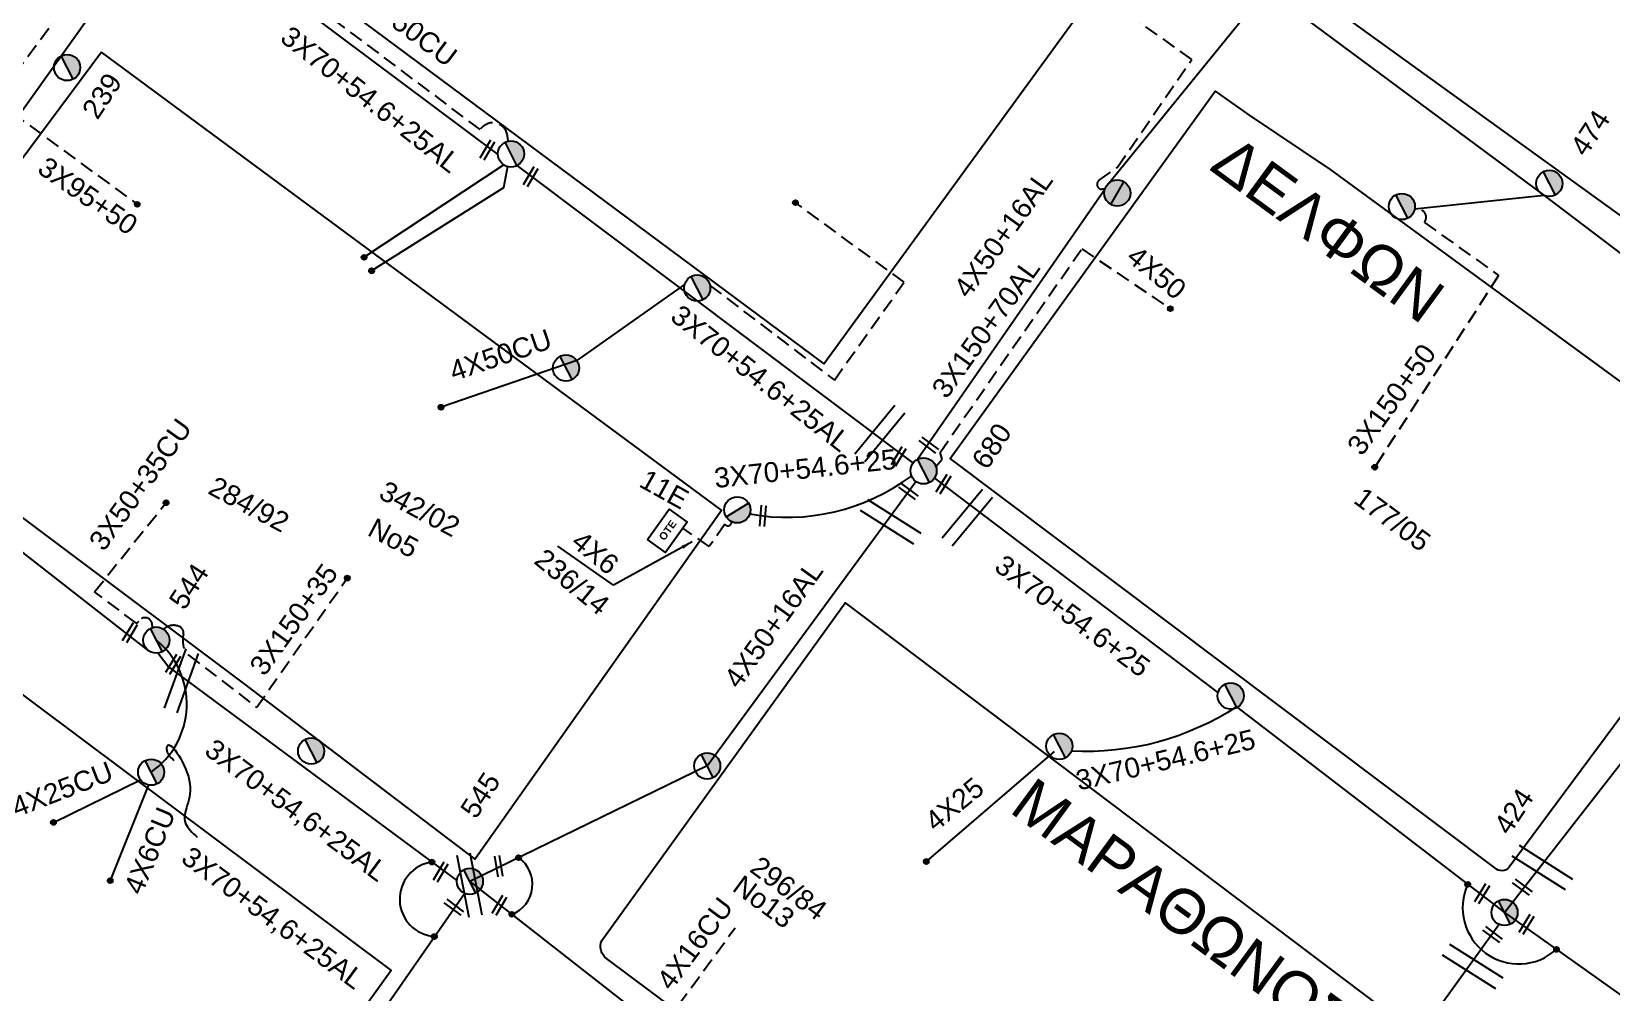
# Model space of a CAD drawing. Header units: millimetres. Extents: x 918 to 3138, y 719 to 1759.
# Drawn here: x 2153.6 to 2295.9, y 974.3 to 1060.8 of the extents above; entities that cross this region are included whole.
import ezdxf

# ---------------------------------------------------------------- set-up
doc = ezdxf.new("R2010")
doc.units = ezdxf.units.MM
doc.header["$LTSCALE"] = 0.5
doc.linetypes.add('DASHED', pattern=[19.05, 12.7, -6.35])
for name, color, linetype in [('Pillar OTE', 7, 'Continuous'), ('Άγνωστα', 7, 'Continuous'), ('Γέφυρες', 7, 'Continuous'), ('Γυμνά εναέρια ΧΤ (3Φ)   3x50+35CU', 7, 'Continuous'), ('Γυμνά εναέρια ΧΤ και ΦΟΠ (3Φ)   4x50+16AL', 7, 'Continuous'), ('Επιγραφές - Σχήματα', 7, 'Continuous'), ('Καλώδια ΧΤ   3x150+50CU', 7, 'DASHED'), ('Καλώδια ΧΤ   3x150+70AL', 7, 'DASHED'), ('Καλώδια ΧΤ   3x150AL+50XLPE', 7, 'DASHED'), ('Καλώδια ΧΤ   4x25CU', 7, 'DASHED'), ('Καλώδια ΧΤ   4x50CU', 7, 'DASHED'), ('Καλώδια ΧΤ   4x6CU', 7, 'DASHED'), ('Μηχανική τομή', 7, 'Continuous'), ('Στύλος Ξύλινος', 7, 'Continuous'), ('Στύλος Ξύλινος @ 1', 7, 'Continuous'), ('Στύλος ΦΜ', 7, 'Continuous'), ('Στύλος ΦΜ @ 1', 7, 'Continuous'), ('Συνδέσεις', 7, 'Continuous'), ('Συνεστραμμένα ΧΤ   3x70+54.6+25 AL', 7, 'SYN_LINE'), ('Τομή', 7, 'Continuous'), ('Υπόβαθρο ΔΕΗ', 7, 'Continuous'), ('Υπόγεια καλώδια Παροχών ΧΤ   4x16CU', 7, 'DASHED'), ('Υπόγεια καλώδια Παροχών ΧΤ   4x25', 7, 'DASHED'), ('Υπόγεια καλώδια Παροχών ΧΤ   4x6', 7, 'DASHED')]:
    doc.layers.add(name, color=color, linetype=linetype)
doc.styles.add('arial', font='ARIAL.TTF')
doc.styles.get("Standard").update_dxf_attribs({"font": 'ARIAL.TTF'})
doc.linetypes.add('SYN_LINE', pattern='A,0.5,-0.0001,["/\\/\\/\\/",Standard,S=0.1,R=0,X=0,Y=-0.05],-0.25', length=0.7501)
doc.dimstyles.new('ISO-25', dxfattribs={"dimtxt": 2.5, "dimasz": 2.5, "dimexe": 1.25, "dimexo": 0.625, "dimtad": 1, "dimtxsty": 'Standard', "dimcen": 2.5, "dimadec": 0, "dimazin": 0, "dimtfac": 1, "dimtmove": 0, "dimatfit": 3, "dimfxl": 1, "dimarcsym": 0})

# ---------------------------------------------------------------- blocks, each defined once
blk = doc.blocks.new('ΜΗΧΑΝΙΚΗ ΤΟΜΗ')
at = {"layer": 'Μηχανική τομή', "ltscale": 40}
for p, q in [((-1.89, 0.78), (1.89, 0.78)), ((1.89, 0), (-1.89, 0))]:
    blk.add_line(p, q, dxfattribs=at)
blk = doc.blocks.new('ΤΟΜΗ')
at = {"layer": 'Τομή', "ltscale": 40}
for p, q in [((-5.68, 0), (5.68, 0)), ((5.68, -2.33), (-5.68, -2.33))]:
    blk.add_line(p, q, dxfattribs=at)
blk = doc.blocks.new('ΥΠΑΡΧΩΝ ΤΣΙΜΕΝΤΕΝΙΟΣ ΣΤΥΛΟΣ')
at = {"layer": 'Στύλος ΦΜ'}
blk.add_hatch(color=7, dxfattribs=at).paths.add_polyline_path([(-1.29, -2.28, 0.574793), (2.62, 0, 0.268822), (1.3, 2.27)])
at = {"layer": 'Στύλος ΦΜ', "color": 7}
blk.add_line((-1.29, -2.28), (1.3, 2.27), dxfattribs=at)
blk.add_circle((0, 0), 2.62, dxfattribs=at)
at = {"layer": 'Στύλος ΦΜ', "flags": 4}
for tag, p in [('ΑΡΙΘΜΟΣ', (-4.68, 8.05)), ('ΤΥΠΟΣ', (-4.91, 3.03))]:
    blk.add_attdef(tag, p, '', height=4, dxfattribs=at)
blk = doc.blocks.new('ΥΠΑΡΧΩΝ ΞΥΛΙΝΟΣ ΣΤΥΛΟΣ')
at = {"layer": 'Στύλος Ξύλινος'}
h = blk.add_hatch(color=7, dxfattribs=at)
h.paths.add_polyline_path([(-2.62, 0, 0.270008), (-1.29, -2.28), (1.3, 2.27, 0.576266)])
h.paths.add_polyline_path([(-1.29, -2.28, 0.574793), (2.62, 0, 0.268822), (1.3, 2.27)])
at = {"layer": 'Στύλος Ξύλινος', "color": 7}
blk.add_line((-1.29, -2.28), (1.3, 2.27), dxfattribs=at)
blk.add_circle((0, 0), 2.62, dxfattribs=at)
at = {"layer": 'Στύλος Ξύλινος', "flags": 4}
for tag, p in [('ΑΡΙΘΜΟΣ', (-4.91, 8.6)), ('ΤΥΠΟΣ', (-4.85, 3.39))]:
    blk.add_attdef(tag, p, '', height=4, dxfattribs=at)
blk = doc.blocks.new('_ΣΥΝΔΕΣΗ')
at = {"layer": 'Συνδέσεις', "linetype": 'SYN_LINE', "ltscale": 40}
blk.add_hatch(color=256, dxfattribs=at).paths.add_polyline_path([(0.5, -0.01, 1), (-0.5, -0.01, 1)])
at = {"layer": 'Συνδέσεις'}
blk.add_circle((0, -0.01), 0.5, dxfattribs=at)
blk = doc.blocks.new('PILLAR ΟΤΕ')
at = {"layer": 'Pillar OTE', "ltscale": 40}
blk.add_lwpolyline([(-3.31, 2.02), (3.39, 2.02), (3.39, -1.99), (-3.31, -1.99)], close=True, dxfattribs=at)
at = {"layer": 'Pillar OTE', "insert": (-1.81, 0.71), "char_height": 1.3575, "width": 109.961, "attachment_point": 1}
blk.add_mtext('{\\fArial|b1|i0|c161|p34;OTE}', dxfattribs=at)

msp = doc.modelspace()

# ---------------------------------------------------------------- linework, layer by layer
at = {"layer": 'Άγνωστα', "color": 85, "linetype": 'DASHED', "ltscale": 0.2}
msp.add_lwpolyline([(2196.56, 1050.91), (2196.48, 1051.43, 0.68729), (2194.03, 1051.96), (2168.88, 1070.84), (2168.4, 1070.4, -0.768386), (2161.09, 1075.49, -0.299771)], format="xyb", dxfattribs=at)
at = {"layer": 'Άγνωστα', "color": 30, "linetype": 'DASHED', "ltscale": 0.2}
for points in [[(2163.11, 1071.77), (2150.39, 1054.56)], [(2150.39, 1054.56), (2163.15, 1045.23)]]:
    msp.add_lwpolyline(points, dxfattribs=at)
at = {"layer": 'Άγνωστα', "color": 85, "linetype": 'DASHED', "ltscale": 0.2}
msp.add_lwpolyline([(2214.72, 1037.93), (2225.92, 1029.4), (2232.21, 1038.22), (2222.42, 1045.37)], dxfattribs=at)
at = {"layer": 'Άγνωστα', "color": 27, "linetype": 'DASHED', "ltscale": 0.2}
for points in [[(2279.05, 1043.6), (2285.73, 1038.82), (2274.58, 1021.56)], [(2235.06, 1021.62), (2235.63, 1022.28), (2235.44, 1022.9), (2248.2, 1041.22), (2256.17, 1035.83)]]:
    msp.add_lwpolyline(points, dxfattribs=at)
at = {"layer": 'Άγνωστα', "color": 133, "linetype": 'DASHED', "ltscale": 0.2}
msp.add_lwpolyline([(2165.51, 1006.98), (2165.78, 1007.15, -0.267746), (2167.01, 1007.18, -0.347507), (2167.31, 1006.49, 0.254984), (2167.75, 1004.67), (2173.91, 999.95), (2182.06, 1011.58)], format="xyb", dxfattribs=at)
at = {"layer": 'Άγνωστα', "color": 133, "ltscale": 40}
msp.add_lwpolyline([(2162.54, 939.95), (2192.61, 983.2)], dxfattribs=at)
at = {"layer": 'Γέφυρες', "color": 7, "linetype": 'Continuous', "ltscale": 10}
for centre, radius, start, end in [((2190.15, 982.68), 3.37, 98.0861, 265.8678), ((2195.83, 984.02), 2.91, 291.3587, 55.2079), ((2287.54, 981.9), 5.05, 155.2739, 312.1911)]:
    msp.add_arc(centre, radius, start, end, dxfattribs=at)
at = {"layer": 'Γυμνά εναέρια ΧΤ (3Φ)   3x50+35CU', "color": 6, "linetype": 'DASHED', "ltscale": 0.2}
msp.add_lwpolyline([(2164.54, 1007.13), (2164.49, 1007.45, 0.715311), (2163.28, 1007.69, -0.267821), (2163.03, 1007.54), (2159.31, 1010.35), (2165.75, 1018.37)], format="xyb", dxfattribs=at)
at = {"layer": 'Γυμνά εναέρια ΧΤ και ΦΟΠ (3Φ)   4x50+16AL', "color": 2, "ltscale": 40}
msp.add_lwpolyline([(2214.47, 994.67), (2214.47, 994.67), (2233.25, 1020.28)], dxfattribs=at)
at = {"layer": 'Επιγραφές - Σχήματα', "color": 27, "linetype": 'DASHED', "ltscale": 0.2}
msp.add_arc((2278.47, 1044.05), 0.736, 322.3449, 115.0885, dxfattribs=at)
at = {"layer": 'Επιγραφές - Σχήματα', "color": 7, "linetype": 'Continuous', "ltscale": 20}
msp.add_spline([(2166.49, 995.13), (2165.85, 996.02), (2165.83, 996.31), (2167.84, 993.39), (2167.5, 989.5), (2168.55, 988.26)], degree=3, dxfattribs=at)
at = {"layer": 'Καλώδια ΧΤ   3x150+50CU', "color": 30, "linetype": 'SYN_LINE', "ltscale": 15}
for points in [[(2196.16, 1048.77), (2183.58, 1040.46)], [(2196.49, 1048.62), (2196.13, 1046.71), (2184.25, 1039.25)]]:
    msp.add_lwpolyline(points, dxfattribs=at)
at = {"layer": 'Καλώδια ΧΤ   3x150+50CU', "color": 2, "linetype": 'Continuous', "ltscale": 0.2}
msp.add_lwpolyline([(2239.18, 917.12), (2268.33, 956.27), (2285.76, 980.41)], dxfattribs=at)
at = {"layer": 'Καλώδια ΧΤ   3x150+70AL', "color": 27, "linetype": 'Continuous', "ltscale": 0.2}
for points in [[(2250.63, 1047.14), (2264.41, 1064.09)], [(2233.41, 1022.28), (2250.27, 1046.59)]]:
    msp.add_lwpolyline(points, dxfattribs=at)
at = {"layer": 'Καλώδια ΧΤ   3x150AL+50XLPE', "color": 27, "ltscale": 0.2}
msp.add_lwpolyline([(2250.27, 1046.59), (2250.03, 1046.58, -0.752033), (2249.76, 1047.39), (2251.4, 1048.57), (2258.1, 1058.27), (2247.41, 1065.88), (2246.79, 1065.48, -0.67639), (2241.95, 1068.92, 0.281976), (2241.62, 1069.91), (2206.46, 1095.06, 0.233309), (2204.91, 1095.31, 0.088462), (2203.72, 1094.75, -1.219533), (2201.56, 1098.44)], format="xyb", dxfattribs=at)
at = {"layer": 'Καλώδια ΧΤ   4x25CU', "color": 6, "linetype": 'SYN_LINE', "ltscale": 20}
msp.add_lwpolyline([(2155.61, 989.58), (2163.44, 993.43)], dxfattribs=at)
at = {"layer": 'Καλώδια ΧΤ   4x50CU', "color": 85, "linetype": 'SYN_LINE', "ltscale": 15}
msp.add_lwpolyline([(2212.44, 1038.01), (2202.72, 1031.17), (2190.51, 1026.96)], dxfattribs=at)
at = {"layer": 'Καλώδια ΧΤ   4x6CU', "color": 6, "linetype": 'SYN_LINE', "ltscale": 20}
msp.add_lwpolyline([(2164.17, 992.96), (2160.71, 984.35)], dxfattribs=at)
at = {"layer": 'Συνεστραμμένα ΧΤ   3x70+54.6+25 AL', "color": 2, "ltscale": 20}
msp.add_line((2214.47, 994.67), (2193.11, 984.28), dxfattribs=at)
at = {"layer": 'Συνεστραμμένα ΧΤ   3x70+54.6+25 AL', "color": 6, "ltscale": 20}
for points in [[(2164.22, 1005.01), (2134.56, 1028.15), (2165.86, 1072.01), (2193.2, 1110.47)], [(2234.93, 1020.58), (2260.47, 1001.24)]]:
    msp.add_lwpolyline(points, dxfattribs=at)
at = {"layer": 'Συνεστραμμένα ΧΤ   3x70+54.6+25 AL', "color": 30, "ltscale": 20}
msp.add_lwpolyline([(2166.76, 1071.32), (2195.63, 1049.71)], dxfattribs=at)
at = {"layer": 'Συνεστραμμένα ΧΤ   3x70+54.6+25 AL', "color": 27, "ltscale": 20}
msp.add_lwpolyline([(2265.59, 1064.03), (2289.82, 1046.03), (2318.27, 1024.45), (2351.88, 1000.29)], dxfattribs=at)
at = {"layer": 'Συνεστραμμένα ΧΤ   3x70+54.6+25 AL', "color": 27, "linetype": 'SYN_LINE', "ltscale": 20}
msp.add_lwpolyline([(2286.26, 981.48), (2319.23, 1023.76), (2332.2, 1043.22), (2344.26, 1060.62)], dxfattribs=at)
at = {"layer": 'Συνεστραμμένα ΧΤ   3x70+54.6+25 AL', "color": 85, "ltscale": 20}
msp.add_lwpolyline([(2197.34, 1048.71), (2233, 1021.93)], dxfattribs=at)
at = {"layer": 'Συνεστραμμένα ΧΤ   3x70+54.6+25 AL', "color": 27, "ltscale": 15}
msp.add_lwpolyline([(2289.82, 1046.03), (2278.17, 1044.78)], dxfattribs=at)
at = {"layer": 'Συνεστραμμένα ΧΤ   3x70+54.6+25 AL', "color": 133, "ltscale": 20}
msp.add_lwpolyline([(2165.04, 1004.83), (2166.01, 1003.56), (2191.93, 984.35)], dxfattribs=at)
at = {"layer": 'Συνεστραμμένα ΧΤ   3x70+54.6+25 AL', "color": 6, "ltscale": 15}
msp.add_lwpolyline([(2262.12, 999.98, -0.157803), (2247.28, 996)], format="xyb", dxfattribs=at)
at = {"layer": 'Συνεστραμμένα ΧΤ   3x70+54.6+25 AL', "color": 6, "linetype": 'SYN_LINE', "ltscale": 20}
msp.add_lwpolyline([(2262.12, 999.98), (2286.26, 981.48), (2312.88, 962.57), (2338.39, 943.85)], dxfattribs=at)
at = {"layer": 'Συνεστραμμένα ΧΤ   3x70+54.6+25 AL', "color": 2, "linetype": 'SYN_LINE', "ltscale": 20}
msp.add_lwpolyline([(2193.11, 984.28), (2216.98, 965.56), (2253.98, 939.14)], dxfattribs=at)
at = {"layer": 'Συνεστραμμένα ΧΤ   3x70+54.6+25 AL', "linetype": 'SYN_LINE', "ltscale": 20}
msp.add_arc((2221.64, 1035.84), 18.79, 259.7477, 306.6699, dxfattribs=at)
at = {"layer": 'Συνεστραμμένα ΧΤ   3x70+54.6+25 AL', "color": 6, "linetype": 'SYN_LINE', "ltscale": 20}
msp.add_arc((2160.18, 1000.23), 7.43, 304.5788, 50.884, dxfattribs=at)
at = {"layer": 'Υπόβαθρο ΔΕΗ'}
for points in [[(2192.21, 1104.08), (2169.38, 1072.27), (2171.41, 1070.5), (2175.08, 1067.88), (2177.68, 1066.01), (2224.97, 1030.86), (2248.66, 1063.36), (2192.21, 1104.08)], [(2318.36, 1028.59), (2267.39, 1065.39), (2291.73, 1097.94), (2342.02, 1060.49), (2341.88, 1059.85), (2318.36, 1028.59)], [(2105.36, 984.36), (2129.98, 1018.14), (2186.02, 976.27), (2161.64, 942.37), (2105.36, 984.36)], [(2206.02, 1010.93), (2201.03, 1014.45)]]:
    msp.add_lwpolyline(points, dxfattribs=at)
for points in [[(2159.94, 1058.91), (2138.01, 1029.51, 0.606491), (2139.1, 1027.26), (2172.68, 1002.11), (2193.55, 986.28), (2215.75, 1017.69), (2159.94, 1058.91)], [(2285.39, 985.51), (2236.36, 1022.35), (2260.2, 1055.4), (2263.27, 1053.25), (2270.55, 1048.36), (2311.22, 1018.62), (2286.68, 985.57, -0.47504), (2285.39, 985.51, -3.02964)], [(2204.98, 978.95), (2226.89, 1009.36), (2276.69, 971.8), (2253.9, 941.16), (2205.4, 977.33, -0.348302), (2204.98, 978.95, -0.655236)]]:
    msp.add_lwpolyline(points, format="xyb", dxfattribs=at)
at = {"layer": 'Υπόγεια καλώδια Παροχών ΧΤ   4x16CU', "color": 2, "ltscale": 0.2}
msp.add_lwpolyline([(2214.58, 965.34), (2214.54, 965.71, -0.29513), (2215.03, 966.63, 0.455002), (2215.31, 968), (2210.76, 971.62), (2216.98, 980.11)], format="xyb", dxfattribs=at)
at = {"layer": 'Υπόγεια καλώδια Παροχών ΧΤ   4x25', "color": 6, "linetype": 'SYN_LINE', "ltscale": 15}
msp.add_lwpolyline([(2245.72, 995.98), (2234.2, 986.07)], dxfattribs=at)
at = {"layer": 'Υπόγεια καλώδια Παροχών ΧΤ   4x6', "color": 7, "linetype": 'DASHED', "ltscale": 0.2}
msp.add_lwpolyline([(2216.66, 1016.67, -0.781449), (2216.07, 1016.42), (2214.65, 1014.41), (2212.37, 1016.02)], format="xyb", dxfattribs=at)

# ---------------------------------------------------------------- block references
at = {"layer": 'Pillar OTE', "xscale": 0.5, "yscale": 0.5, "zscale": 0.5, "rotation": 54.31585946764698}
msp.add_blockref('PILLAR ΟΤΕ', (2210.88, 1015.82), dxfattribs=at)
at = {"layer": 'Μηχανική τομή', "xscale": 0.4999999999999994, "yscale": 0.4999999999999994, "zscale": 0.4999999999999994}
for p, rotation in [((2194.84, 1050.01), 58.8348111286886), ((2198.74, 1047.62), 58.8348111286886), ((2234.31, 1023.4), 323.4536695641671), ((2231.88, 1022.42), 58.8348111286886), ((2232.47, 1019.21), 323.4536695641671), ((2235.91, 1019.94), 58.8348111286886), ((2219.28, 1017.19), 264.9714365180916), ((2162.66, 1006.57), 58.8348111286886), ((2166.55, 1003.71), 58.8348111286886), ((2190.64, 985.02), 58.8348111286886), ((2195.5, 985.61), 279.6909106939648), ((2287.75, 983.6), 323.4536695641671), ((2195.92, 982.03), 58.8348111286886), ((2284.42, 983.08), 58.8348111286886), ((2191.55, 981.79), 323.4536695641671), ((2285.07, 979.33), 323.4536695641671), ((2288.4, 980.31), 58.8348111286886)]:
    msp.add_blockref('ΜΗΧΑΝΙΚΗ ΤΟΜΗ', p, dxfattribs=dict(at, rotation=rotation))
at = {"layer": 'Στύλος Ξύλινος @ 1', "ltscale": 40, "xscale": 0.4499999999998181, "yscale": 0.4499999999998181, "zscale": 0.4499999999998181}
msp.add_blockref('ΥΠΑΡΧΩΝ ΞΥΛΙΝΟΣ ΣΤΥΛΟΣ', (2251.4, 1046.24), dxfattribs=at)
at = {"layer": 'Στύλος ΦΜ @ 1', "ltscale": 40}
ref = msp.add_blockref('ΥΠΑΡΧΩΝ ΤΣΙΜΕΝΤΕΝΙΟΣ ΣΤΥΛΟΣ', (2156.84, 1057.54), dxfattribs=dict(at, xscale=0.4499999999998184, yscale=0.4499999999998184, zscale=0.4499999999998184, rotation=56.80099436645325))
ref.add_attrib('ΤΥΠΟΣ', '239', (2159.57, 1052.75), dxfattribs={"layer": 'Στύλος ΦΜ', "height": 1.8, "rotation": 56.801, "flags": 4})
ref = msp.add_blockref('ΥΠΑΡΧΩΝ ΤΣΙΜΕΝΤΕΝΙΟΣ ΣΤΥΛΟΣ', (2290.3, 1047.11), dxfattribs=dict(at, xscale=0.4499999999998184, yscale=0.4499999999998184, zscale=0.4499999999998184, rotation=56.80099436645325))
ref.add_attrib('ΤΥΠΟΣ', '474', (2293.57, 1049.42), dxfattribs={"layer": 'Στύλος ΦΜ', "height": 1.8, "rotation": 56.801, "flags": 4})
at = {"layer": 'Στύλος ΦΜ @ 1', "ltscale": 40, "xscale": 0.4499999999998184, "yscale": 0.4499999999998184, "zscale": 0.4499999999998184, "rotation": 56.80099436645325}
for p in [(2196.8, 1049.76), (2277.02, 1045.03), (2213.57, 1037.69), (2201.76, 1030.49), (2261.61, 1000.97), (2178.81, 996.01), (2246.18, 996.44), (2164.4, 994.11), (2214.47, 994.67)]:
    msp.add_blockref('ΥΠΑΡΧΩΝ ΤΣΙΜΕΝΤΕΝΙΟΣ ΣΤΥΛΟΣ', p, dxfattribs=at)
at = {"layer": 'Στύλος ΦΜ @ 1', "ltscale": 40}
ref = msp.add_blockref('ΥΠΑΡΧΩΝ ΤΣΙΜΕΝΤΕΝΙΟΣ ΣΤΥΛΟΣ', (2233.95, 1021.23), dxfattribs=dict(at, xscale=0.4499999999998184, yscale=0.4499999999998184, zscale=0.4499999999998184, rotation=56.80099436645325))
ref.add_attrib('ΤΥΠΟΣ', '680', (2239.68, 1021.23), dxfattribs={"layer": 'Στύλος ΦΜ', "height": 1.8, "rotation": 56.801, "flags": 4})
ref = msp.add_blockref('ΥΠΑΡΧΩΝ ΤΣΙΜΕΝΤΕΝΙΟΣ ΣΤΥΛΟΣ', (2217.18, 1017.72), dxfattribs=dict(at, xscale=0.4499999999998184, yscale=0.4499999999998184, zscale=0.4499999999998184, rotation=330.9072077886947))
ref.add_attrib('ΤΥΠΟΣ', '11E', (2208.22, 1019.88), dxfattribs={"layer": 'Στύλος ΦΜ', "height": 1.8, "rotation": 330.9072, "flags": 4})
ref = msp.add_blockref('ΥΠΑΡΧΩΝ ΤΣΙΜΕΝΤΕΝΙΟΣ ΣΤΥΛΟΣ', (2164.87, 1006), dxfattribs=dict(at, xscale=0.4499999999998184, yscale=0.4499999999998184, zscale=0.4499999999998184, rotation=56.80099436645325))
ref.add_attrib('ΤΥΠΟΣ', '544', (2167.4, 1008.6), dxfattribs={"layer": 'Στύλος ΦΜ', "height": 1.8, "rotation": 56.801, "flags": 4})
ref = msp.add_blockref('ΥΠΑΡΧΩΝ ΤΣΙΜΕΝΤΕΝΙΟΣ ΣΤΥΛΟΣ', (2193.1, 984.28), dxfattribs=dict(at, xscale=0.4499999999998184, yscale=0.4499999999998184, zscale=0.4499999999998184, rotation=56.80099436645325))
ref.add_attrib('ΤΥΠΟΣ', '545', (2193.64, 989.8), dxfattribs={"layer": 'Στύλος ΦΜ', "height": 1.8, "rotation": 56.801, "flags": 4})
ref = msp.add_blockref('ΥΠΑΡΧΩΝ ΤΣΙΜΕΝΤΕΝΙΟΣ ΣΤΥΛΟΣ', (2286.26, 981.48), dxfattribs=dict(at, xscale=0.4499999999998184, yscale=0.4499999999998184, zscale=0.4499999999998184, rotation=56.80099436645325))
ref.add_attrib('ΤΥΠΟΣ', '424', (2286.69, 988.34), dxfattribs={"layer": 'Στύλος ΦΜ', "height": 1.8, "rotation": 56.801, "flags": 4})
at = {"layer": 'Συνδέσεις', "xscale": 0.4500000000002728, "yscale": 0.4500000000002728, "zscale": 0.4500000000002728}
for p in [(2222.42, 1045.38), (2163.15, 1045.23), (2183.58, 1040.46), (2184.25, 1039.25), (2256.17, 1035.84), (2190.51, 1026.96), (2274.58, 1021.57), (2165.75, 1018.37), (2182.07, 1011.59), (2155.61, 989.59), (2189.68, 986.02), (2197.49, 986.42), (2234.2, 986.07), (2160.72, 984.35), (2282.95, 984.02), (2196.89, 981.32), (2189.91, 979.32), (2290.94, 978.16)]:
    msp.add_blockref('_ΣΥΝΔΕΣΗ', p, dxfattribs=at)
at = {"layer": 'Τομή', "xscale": 0.4999999999999998, "yscale": 0.4999999999999998, "zscale": 0.4999999999999998}
for p, rotation in [((2229.56, 1024.97), 50.48748241285512), ((2231.29, 1017.14), 327.7055149281333), ((2237.44, 1017.39), 50.48748241285512), ((2166.58, 1002.53), 69.98462306417281), ((2289.97, 986.01), 327.7055149281333), ((2192.49, 983.83), 101.0313374087685), ((2283.71, 977.11), 327.7055149281333)]:
    msp.add_blockref('ΤΟΜΗ', p, dxfattribs=dict(at, rotation=rotation))

# ---------------------------------------------------------------- texts
at = {"layer": 'Άγνωστα', "ltscale": 40, "char_height": 1.8, "width": 17.1868, "attachment_point": 1, "style": 'arial'}
for s, insert, rotation in [('\\pt1.8;3X95+50', (2155.07, 1049.63), 325.1601), ('\\pt1.8;4X50', (2253.24, 1041.64), 320.7829), ('3X150+50', (2271.96, 1023.54), 53.9285), ('\\pt1.8;284/92', (2170.25, 1020.83), 331.9412), ('\\pt1.8;342/02', (2185.62, 1020.42), 331.9412), ('177/05', (2273.62, 1019.88), 323.506), ('\\pt1.8;Νο5', (2184.61, 1017.08), 331.9412), ('\\pt1.8;4X6', (2203.24, 1015.99), 320.7829), ('3X150+35', (2173.14, 1003.7), 54.3381), ('236/14', (2199.9, 1014.38), 320.7829), ('3Χ70+54,6+25AL', (2170.15, 997.24), 323.506), ('3Χ70+54,6+25AL', (2168.05, 987.55), 323.506), ('296/84', (2219.26, 986.68), 323.506), ('Νο13', (2217.69, 984.96), 323.506)]:
    msp.add_mtext(s, dxfattribs=dict(at, insert=insert, rotation=rotation))
at = {"layer": 'Γυμνά εναέρια ΧΤ (3Φ)   3x50+35CU', "ltscale": 40, "insert": (2158.68, 1014.94), "char_height": 1.8, "width": 17.1868, "attachment_point": 1, "rotation": 54.3381, "style": 'arial'}
msp.add_mtext('3X50+35CU', dxfattribs=at)
at = {"layer": 'Γυμνά εναέρια ΧΤ και ΦΟΠ (3Φ)   4x50+16AL', "ltscale": 40, "char_height": 1.8, "width": 17.1868, "attachment_point": 1, "rotation": 54.3381, "style": 'arial'}
for insert in [(2236.53, 1037.71), (2215.85, 1002.56)]:
    msp.add_mtext('4X50+16AL', dxfattribs=dict(at, insert=insert))
at = {"layer": 'Επιγραφές - Σχήματα', "char_height": 4, "width": 90.8081, "attachment_point": 1, "rotation": 323.8251, "style": 'arial'}
for s, insert in [('ΔΕΛΦΩΝ', (2261.94, 1051.64)), ('ΜΑΡΑΘΩΝΟΣ', (2243.91, 993.82))]:
    msp.add_mtext(s, dxfattribs=dict(at, insert=insert))
at = {"layer": 'Επιγραφές - Σχήματα', "color": 7, "linetype": 'Continuous', "ltscale": 20, "char_height": 1.8, "attachment_point": 1}
for s, insert, rotation in [('4X25CU', (2151.64, 991.71), 21.1521), ('4X6CU', (2161.89, 983.64), 67.5706)]:
    msp.add_mtext_dynamic_manual_height_columns(s, width=10.2268, gutter_width=12.5, heights=[0], dxfattribs=dict(at, insert=insert, rotation=rotation))
at = {"layer": 'Καλώδια ΧΤ   3x150+50CU', "ltscale": 0.2, "insert": (2179.95, 1067.97), "char_height": 1.8, "width": 17.1868, "attachment_point": 1, "rotation": 323.506, "style": 'arial'}
msp.add_mtext('3X150+50CU', dxfattribs=at)
at = {"layer": 'Καλώδια ΧΤ   3x150+70AL', "ltscale": 0.2, "insert": (2234.56, 1028.67), "char_height": 1.8, "width": 17.1868, "attachment_point": 1, "rotation": 54.3381, "style": 'arial'}
msp.add_mtext('3X150+70AL', dxfattribs=at)
at = {"layer": 'Καλώδια ΧΤ   4x50CU', "ltscale": 0.2, "insert": (2191.07, 1030.99), "char_height": 1.8, "width": 17.1868, "attachment_point": 1, "rotation": 18.7564, "style": 'arial'}
msp.add_mtext('\\pt1.8;4X50CU', dxfattribs=at)
at = {"layer": 'Συνεστραμμένα ΧΤ   3x70+54.6+25 AL', "ltscale": 20, "char_height": 1.8, "width": 17.1868, "attachment_point": 1, "style": 'arial'}
for s, insert, rotation in [('3X70+54.6+25AL', (2177.01, 1061.41), 321.9682), ('3X70+54.6+25AL', (2212.14, 1036.31), 321.9682), ('3X70+54.6+25', (2215.01, 1021.47), 6.0826)]:
    msp.add_mtext(s, dxfattribs=dict(at, insert=insert, rotation=rotation))
at = {"layer": 'Συνεστραμμένα ΧΤ   3x70+54.6+25 AL', "ltscale": 40, "char_height": 1.8, "width": 17.1868, "attachment_point": 1, "style": 'arial'}
for insert, rotation in [((2241.27, 1013.81), 323.5717), ((2247.5, 994.2), 13.3728)]:
    msp.add_mtext('3X70+54.6+25', dxfattribs=dict(at, insert=insert, rotation=rotation))
at = {"layer": 'Υπόγεια καλώδια Παροχών ΧΤ   4x16CU', "ltscale": 0.2, "insert": (2209.79, 975.42), "char_height": 1.8, "width": 17.1868, "attachment_point": 1, "rotation": 53.2171, "style": 'arial'}
msp.add_mtext('4X16CU', dxfattribs=at)
at = {"layer": 'Υπόγεια καλώδια Παροχών ΧΤ   4x25', "ltscale": 40, "insert": (2233.88, 990.07), "char_height": 1.8, "width": 17.1868, "attachment_point": 1, "rotation": 39.2525, "style": 'arial'}
msp.add_mtext('4X25', dxfattribs=at)

# ---------------------------------------------------------------- leaders
at = {"layer": 'Επιγραφές - Σχήματα', "ltscale": 40}
msp.add_leader([(2213.13, 1014.85), (2206.02, 1010.93)], dimstyle='ISO-25', override={"dimasz": 1, "dimtad": 0}, dxfattribs=at)

doc.saveas('drawing.dxf')
